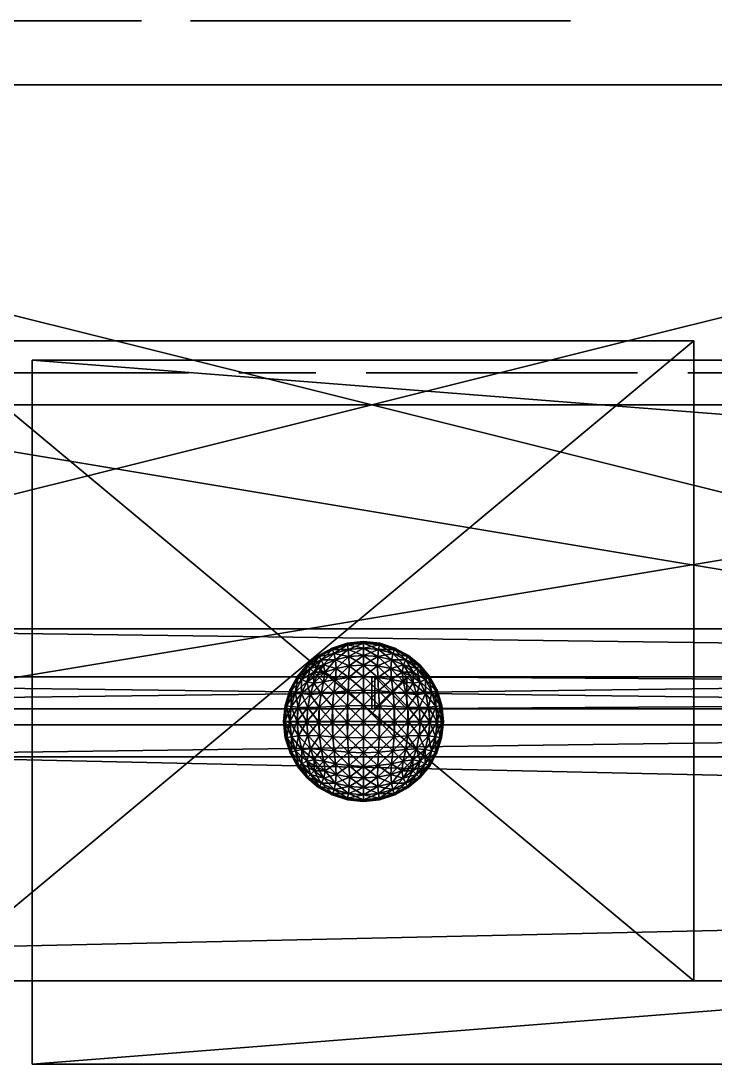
# Model space of a CAD drawing. Extents: x -1043 to 900, y -243 to 110.
# Drawn here: x -654.8 to -546.4, y -53 to 110 of the extents above; entities that cross this region are included whole.
import ezdxf

# ---------------------------------------------------------------- set-up
doc = ezdxf.new("R2010")
doc.units = 0
for name, color, linetype in [('Arduino', 254, 'CONTINUOUS'), ('Base', 254, 'CONTINUOUS'), ('Cable_Arduino_Estado', 254, 'CONTINUOUS'), ('Cable_Ext_Bat', 254, 'CONTINUOUS'), ('Cable_Motor_Fuente', 254, 'CONTINUOUS'), ('Carrito_2', 254, 'CONTINUOUS'), ('FuentePoder', 254, 'CONTINUOUS'), ('PanelCinta', 254, 'CONTINUOUS'), ('Q1', 1, 'CONTINUOUS'), ('Riel', 254, 'CONTINUOUS'), ('Text__TMP_', 7, 'CONTINUOUS'), ('Text__TMP__4', 7, 'CONTINUOUS')]:
    doc.layers.add(name, color=color, linetype=linetype)

msp = doc.modelspace()

# ---------------------------------------------------------------- meshes
at = {"layer": 'Arduino', "color": 254}
mesh = msp.add_polyface(dxfattribs=at)
corners = [(-700, 0, -150), (-400, 0, -150), (-700, 50, -150), (-400, 50, -150), (-700, 50, -350), (-400, 50, -350), (-700, 0, -350), (-400, 0, -350)]
mesh.append_faces([[corners[k] for k in face] for face in [(2, 3, 0), (3, 1, 0), (4, 5, 2), (5, 3, 2), (6, 7, 4), (7, 5, 4), (0, 1, 6), (1, 7, 6), (3, 5, 1), (5, 7, 1), (4, 2, 6), (2, 0, 6)]], dxfattribs={"color": 254})
at = {"layer": 'Base', "color": 254}
mesh = msp.add_polyface(dxfattribs=at)
corners = [(-900, -40.000001, 600), (900, -40.000001, 600), (-900, 0, 600), (900, 0, 600), (-900, 0, -600), (900, 0, -600), (-900, -40.000001, -600), (900, -40.000001, -600)]
mesh.append_faces([[corners[k] for k in face] for face in [(2, 3, 0), (3, 1, 0), (4, 5, 2), (5, 3, 2), (6, 7, 4), (7, 5, 4), (0, 1, 6), (1, 7, 6), (3, 5, 1), (5, 7, 1), (4, 2, 6), (2, 0, 6)]], dxfattribs={"color": 254})
at = {"layer": 'Cable_Arduino_Estado', "color": 254}
mesh = msp.add_polyface(dxfattribs=at)
corners = [(-599.499979, 2.5, -186.199999), (-594.499979, 2.5, -186.199999), (-599.499979, 7.5, -186.199999), (-594.499979, 7.5, -186.199999), (-599.499979, 7.5, -486.199999), (-594.499979, 7.5, -486.199999), (-599.499979, 2.5, -486.199999), (-594.499979, 2.5, -486.199999)]
mesh.append_faces([[corners[k] for k in face] for face in [(2, 3, 0), (3, 1, 0), (4, 5, 2), (5, 3, 2), (6, 7, 4), (7, 5, 4), (0, 1, 6), (1, 7, 6), (3, 5, 1), (5, 7, 1), (4, 2, 6), (2, 0, 6)]], dxfattribs={"color": 254})
at = {"layer": 'Cable_Ext_Bat', "color": 254}
mesh = msp.add_polyface(dxfattribs=at)
corners = [(-600, 2.5, 559.000015), (200, 2.5, 559.000015), (-600, 7.5, 559.000015), (200, 7.5, 559.000015), (-600, 7.5, 559.000015), (200, 7.5, 559.000015), (-600, 2.5, 559.000015), (200, 2.5, 559.000015)]
mesh.append_faces([[corners[k] for k in face] for face in [(2, 3, 0), (3, 1, 0), (4, 5, 2), (5, 3, 2), (6, 7, 4), (7, 5, 4), (0, 1, 6), (1, 7, 6), (3, 5, 1), (5, 7, 1), (4, 2, 6), (2, 0, 6)]], dxfattribs={"color": 254})
at = {"layer": 'Cable_Motor_Fuente', "color": 254}
mesh = msp.add_polyface(dxfattribs=at)
corners = [(-800, 2.5, -152.499995), (-400, 2.5, -152.499995), (-800, 7.5, -152.499995), (-400, 7.5, -152.499995), (-800, 7.5, -157.499995), (-400, 7.5, -157.499995), (-800, 2.5, -157.499995), (-400, 2.5, -157.499995)]
mesh.append_faces([[corners[k] for k in face] for face in [(2, 3, 0), (3, 1, 0), (4, 5, 2), (5, 3, 2), (6, 7, 4), (7, 5, 4), (0, 1, 6), (1, 7, 6), (3, 5, 1), (5, 7, 1), (4, 2, 6), (2, 0, 6)]], dxfattribs={"color": 254})
at = {"layer": 'Carrito_2', "color": 254}
mesh = msp.add_polyface(dxfattribs=at)
corners = [(-669.700015, -40, 80.000001), (-549.70001, -40, 80.000001), (-669.700015, 60, 80.000001), (-549.70001, 60, 80.000001), (-669.700015, 60, 19.999999), (-549.70001, 60, 19.999999), (-669.700015, -40, 19.999999), (-549.70001, -40, 19.999999)]
mesh.append_faces([[corners[k] for k in face] for face in [(2, 3, 0), (3, 1, 0), (4, 5, 2), (5, 3, 2), (6, 7, 4), (7, 5, 4), (0, 1, 6), (1, 7, 6), (3, 5, 1), (5, 7, 1), (4, 2, 6), (2, 0, 6)]], dxfattribs={"color": 254})
at = {"layer": 'FuentePoder', "color": 254}
mesh = msp.add_polyface(dxfattribs=at)
corners = [(-800, 0, 700), (-400, 0, 700), (-800, 100, 700), (-400, 100, 700), (-800, 100, 500), (-400, 100, 500), (-800, 0, 500), (-400, 0, 500)]
mesh.append_faces([[corners[k] for k in face] for face in [(2, 3, 0), (3, 1, 0), (4, 5, 2), (5, 3, 2), (6, 7, 4), (7, 5, 4), (0, 1, 6), (1, 7, 6), (3, 5, 1), (5, 7, 1), (4, 2, 6), (2, 0, 6)]], dxfattribs={"color": 254})
at = {"layer": 'PanelCinta', "color": 254}
mesh = msp.add_polyface(dxfattribs=at)
corners = [(-709.999999, -5, 379.999995), (790.000001, -5, 379.999995), (-709.999999, 15, 379.999995), (790.000001, 15, 379.999995), (-709.999999, 15, 79.999995), (790.000001, 15, 79.999995), (-709.999999, -5, 79.999995), (790.000001, -5, 79.999995)]
mesh.append_faces([[corners[k] for k in face] for face in [(2, 3, 0), (3, 1, 0), (4, 5, 2), (5, 3, 2), (6, 7, 4), (7, 5, 4), (0, 1, 6), (1, 7, 6), (3, 5, 1), (5, 7, 1), (4, 2, 6), (2, 0, 6)]], dxfattribs={"color": 254})
at = {"layer": 'Q1', "color": 1}
mesh = msp.add_polyface(dxfattribs=at)
corners = [(-605.901126, 11.170292, -486.253933), (-607.903048, 10.16669, -486.02618), (-607.517856, 9.372257, -487.870663), (-605.673373, 10.16669, -488.255855), (-607.309604, 8.252995, -489.388546), (-608.507846, 7.72327, -488.860653), (-609.035739, 8.252995, -487.662411), (-609.598788, 8.815006, -485.907589), (-608.198825, 10.677738, -483.902752), (-606.102847, 11.796024, -484.010296), (-609.990145, 9.206425, -483.848629), (-606.193851, 12.0033, -481.639768), (-608.315707, 10.847294, -481.639769), (-610.129245, 9.345463, -481.63977), (-608.198825, 10.677738, -479.376782), (-609.990145, 9.206425, -479.430904), (-606.102847, 11.796024, -479.269238), (-607.903048, 10.16669, -477.253353), (-609.598788, 8.815006, -477.371944), (-605.901126, 11.170292, -477.025601), (-607.517856, 9.372257, -475.408871), (-609.035739, 8.252995, -475.617123), (-607.309604, 8.252995, -473.890988), (-608.507846, 7.72327, -474.418881), (-605.554782, 8.815006, -473.327938), (-605.673373, 10.16669, -475.023678), (-609.035739, 6.530094, -473.890988), (-610.155734, 6.738346, -475.408871), (-610.949679, 7.119449, -477.253353), (-611.461154, 7.414555, -479.376782), (-611.630648, 7.531314, -481.63977), (-611.461154, 7.414555, -483.902737), (-610.949679, 7.119449, -486.02618), (-610.155734, 6.738346, -487.870663), (-609.035739, 6.530094, -489.388546), (-607.517856, 6.738346, -472.770993), (-607.517856, 6.738346, -490.508541), (-605.673373, 7.119449, -491.302487)]
mesh.append_faces([[corners[k] for k in face] for face in [(0, 1, 2), (3, 2, 4), (4, 2, 5), (2, 6, 5), (2, 1, 6), (1, 7, 6), (1, 8, 7), (9, 8, 1), (8, 10, 7), (9, 11, 8), (8, 12, 10), (11, 12, 8), (12, 13, 10), (12, 14, 13), (14, 15, 13), (11, 16, 12), (16, 14, 12), (14, 17, 15), (17, 18, 15), (19, 17, 14), (17, 20, 18), (20, 21, 18), (20, 22, 21), (22, 23, 21), (24, 22, 20), (25, 20, 17), (26, 27, 23), (27, 21, 23), (27, 28, 21), (28, 18, 21), (28, 29, 18), (29, 15, 18), (29, 30, 15), (30, 13, 15), (30, 31, 13), (31, 10, 13), (31, 32, 10), (32, 7, 10), (32, 33, 7), (33, 6, 7), (33, 34, 6), (34, 5, 6), (35, 22, 24), (35, 26, 22), (26, 23, 22), (34, 36, 5), (36, 4, 5), (36, 37, 4)]], dxfattribs={"color": 1})
mesh = msp.add_polyface(dxfattribs=at)
corners = [(-601.286959, 12.747196, -484.168163), (-601.28696, 13.025761, -481.639767), (-603.764148, 12.505741, -484.116955), (-603.657489, 11.796024, -486.455654), (-605.901126, 11.170292, -486.253933), (-606.102847, 11.796024, -484.010296), (-603.815372, 12.747196, -481.639767), (-601.286958, 12.0033, -486.546658), (-605.673373, 10.16669, -488.255855), (-603.549945, 10.677738, -488.551632), (-607.903048, 10.16669, -486.02618), (-607.517856, 9.372257, -487.870663), (-605.554782, 8.815006, -489.951595), (-607.309604, 8.252995, -489.388546), (-603.495822, 9.206425, -490.342952), (-601.286957, 10.847294, -488.668514), (-601.286956, 9.345463, -490.482052), (-606.193851, 12.0033, -481.639768), (-603.764148, 12.505741, -479.162579), (-606.102847, 11.796024, -479.269238), (-605.901126, 11.170292, -477.025601), (-608.198825, 10.677738, -479.376782), (-605.673373, 10.16669, -475.023678), (-605.554782, 8.815006, -473.327938), (-607.517856, 9.372257, -475.408871), (-607.903048, 10.16669, -477.253353), (-603.495822, 9.206425, -472.936581), (-603.549945, 10.677738, -474.727902), (-601.286961, 9.345463, -472.797482), (-603.657489, 11.796024, -476.823879), (-601.286961, 10.847294, -474.611019), (-601.28696, 12.0033, -476.732876), (-601.28696, 12.747196, -479.11137), (-601.286961, 7.531314, -471.296078), (-603.549945, 7.414555, -471.465573), (-605.673373, 7.119449, -471.977047), (-607.517856, 6.738346, -472.770993), (-605.673373, 7.119449, -491.302487), (-603.54993, 7.414555, -491.813961), (-601.286955, 7.531314, -491.983455)]
mesh.append_faces([[corners[k] for k in face] for face in [(0, 1, 2), (0, 2, 3), (3, 2, 4), (2, 5, 4), (2, 6, 5), (1, 6, 2), (7, 0, 3), (3, 4, 8), (7, 3, 9), (9, 3, 8), (4, 5, 10), (8, 4, 11), (9, 8, 12), (12, 8, 13), (14, 9, 12), (15, 9, 14), (15, 7, 9), (16, 15, 14), (6, 17, 5), (6, 18, 17), (18, 19, 17), (19, 20, 21), (22, 23, 24), (20, 22, 25), (26, 23, 22), (27, 26, 22), (27, 22, 20), (28, 26, 27), (29, 20, 19), (29, 27, 20), (18, 29, 19), (30, 28, 27), (30, 27, 29), (31, 29, 18), (31, 30, 29), (32, 31, 18), (32, 18, 6), (1, 32, 6), (33, 34, 28), (34, 26, 28), (34, 35, 26), (35, 23, 26), (35, 36, 23), (37, 12, 13), (37, 38, 12), (38, 14, 12), (38, 39, 14), (39, 16, 14)]], dxfattribs={"color": 1})
mesh = msp.add_polyface(dxfattribs=at)
corners = [(-601.286957, 10.847294, -488.668514), (-601.286956, 9.345463, -490.482052), (-599.02399, 10.677738, -488.551632), (-599.078097, 9.206425, -490.342952), (-601.286958, 12.0033, -486.546658), (-598.916431, 11.796024, -486.455654), (-596.900546, 10.16669, -488.255855), (-597.019137, 8.815006, -489.951595), (-601.286961, 9.345463, -472.797482), (-601.286961, 10.847294, -474.611019), (-599.078097, 9.206425, -472.936581), (-599.023975, 10.677738, -474.727902), (-601.28696, 12.0033, -476.732876), (-597.019137, 8.815006, -473.327938), (-596.900546, 10.16669, -475.023678), (-595.264316, 8.252995, -473.890988), (-598.916431, 11.796024, -476.823879), (-601.28696, 12.747196, -479.11137), (-598.809772, 12.505741, -479.162579), (-601.28696, 13.025761, -481.639767), (-596.672793, 11.170292, -477.025601), (-595.056064, 9.372257, -475.408871), (-596.471072, 11.796024, -479.269238), (-594.670871, 10.16669, -477.253353), (-598.758563, 12.747196, -481.639767), (-596.380069, 12.0033, -481.639767), (-595.056064, 9.372257, -487.870663), (-596.672793, 11.170292, -486.253933), (-594.670871, 10.16669, -486.02618), (-596.471072, 11.796024, -484.010296), (-594.375095, 10.677738, -483.902752), (-598.809772, 12.505741, -484.116955), (-601.286959, 12.747196, -484.168163), (-596.900546, 7.119449, -471.977047), (-599.023975, 7.414555, -471.465573), (-601.286961, 7.531314, -471.296078), (-601.286955, 7.531314, -491.983455), (-599.02399, 7.414555, -491.813961), (-596.900546, 7.119449, -491.302487), (-595.056064, 6.738346, -490.508541)]
mesh.append_faces([[corners[k] for k in face] for face in [(0, 1, 2), (1, 3, 2), (4, 0, 5), (0, 2, 5), (2, 3, 6), (3, 7, 6), (8, 9, 10), (9, 11, 10), (9, 12, 11), (10, 11, 13), (11, 14, 13), (13, 14, 15), (12, 16, 11), (12, 17, 16), (11, 16, 14), (17, 18, 16), (17, 19, 18), (16, 20, 14), (14, 20, 21), (16, 18, 20), (18, 22, 20), (20, 22, 23), (18, 24, 22), (19, 24, 18), (24, 25, 22), (6, 7, 26), (27, 6, 28), (2, 6, 27), (5, 2, 27), (29, 27, 30), (5, 27, 29), (31, 5, 29), (31, 29, 25), (4, 5, 31), (24, 31, 25), (32, 4, 31), (32, 31, 24), (19, 32, 24), (33, 13, 15), (33, 34, 13), (34, 10, 13), (34, 35, 10), (35, 8, 10), (36, 37, 1), (37, 3, 1), (37, 38, 3), (38, 7, 3), (38, 39, 7)]], dxfattribs={"color": 1})
mesh = msp.add_polyface(dxfattribs=at)
corners = [(-596.900546, 10.16669, -475.023678), (-595.056064, 9.372257, -475.408871), (-595.264316, 8.252995, -473.890988), (-594.066074, 7.72327, -474.418881), (-593.538181, 8.252995, -475.617123), (-594.670871, 10.16669, -477.253353), (-596.672793, 11.170292, -477.025601), (-592.975131, 8.815006, -477.371944), (-594.375095, 10.677738, -479.376782), (-596.471072, 11.796024, -479.269238), (-592.583774, 9.206425, -479.430904), (-596.380069, 12.0033, -481.639767), (-594.258212, 10.847294, -481.639767), (-592.444675, 9.345463, -481.639767), (-595.264316, 8.252995, -489.388546), (-594.066074, 7.72327, -488.860653), (-593.538181, 8.252995, -487.662411), (-595.056064, 9.372257, -487.870663), (-597.019137, 8.815006, -489.951595), (-592.975131, 8.815006, -485.907589), (-594.670871, 10.16669, -486.02618), (-596.900546, 10.16669, -488.255855), (-592.583774, 9.206425, -483.848629), (-594.375095, 10.677738, -483.902752), (-596.672793, 11.170292, -486.253933), (-596.471072, 11.796024, -484.010296), (-593.538181, 6.530094, -473.890988), (-595.056064, 6.738346, -472.770993), (-596.900546, 7.119449, -471.977047), (-590.943271, 7.531314, -481.639767), (-591.112766, 7.414555, -479.376782), (-591.62424, 7.119449, -477.253353), (-592.418186, 6.738346, -475.408871), (-593.538181, 6.530094, -489.388546), (-592.418186, 6.738346, -487.870663), (-591.62424, 7.119449, -486.02618), (-591.112766, 7.414555, -483.902752), (-595.056064, 6.738346, -490.508541)]
mesh.append_faces([[corners[k] for k in face] for face in [(0, 1, 2), (2, 1, 3), (1, 4, 3), (1, 5, 4), (6, 5, 1), (5, 7, 4), (5, 8, 7), (9, 8, 5), (8, 10, 7), (9, 11, 8), (11, 12, 8), (8, 12, 10), (12, 13, 10), (14, 15, 16), (17, 14, 16), (18, 14, 17), (17, 16, 19), (20, 17, 19), (21, 17, 20), (20, 19, 22), (23, 20, 22), (24, 20, 23), (23, 22, 13), (12, 23, 13), (25, 23, 12), (11, 25, 12), (26, 27, 3), (27, 2, 3), (27, 28, 2), (29, 30, 13), (30, 10, 13), (30, 31, 10), (31, 7, 10), (31, 32, 7), (32, 4, 7), (32, 26, 4), (26, 3, 4), (33, 34, 15), (34, 16, 15), (34, 35, 16), (35, 19, 16), (35, 36, 19), (36, 22, 19), (36, 29, 22), (29, 13, 22), (37, 14, 18), (37, 33, 14), (33, 15, 14)]], dxfattribs={"color": 1})
mesh = msp.add_polyface(dxfattribs=at)
corners = [(-610.125766, 0.525761, -472.80096), (-611.680331, 0.525761, -474.695126), (-609.990145, 2.713428, -472.936581), (-611.461154, 2.767689, -474.727902), (-609.598788, 4.773075, -473.327938), (-612.835421, 0.525761, -476.856228), (-610.949679, 4.892063, -475.023678), (-609.035739, 6.530094, -473.890988), (-612.575778, 2.875324, -476.823879), (-613.546725, 0.525761, -479.201138), (-613.28586, 2.981708, -479.162579), (-613.78696, 0.525761, -481.639771), (-613.528415, 0.503669, -484.168163), (-613.528415, 3.033176, -481.639771), (-611.949557, 5.119327, -477.025601), (-611.630648, 0.503669, -488.668514), (-610.129245, 0.503669, -490.482052), (-611.461154, 2.767689, -488.551632), (-609.990145, 2.713428, -490.342952), (-612.783053, 0.503669, -486.546658), (-612.575778, 2.875324, -486.455654), (-613.28586, 2.981708, -484.116955), (-612.575778, 5.321812, -479.269238), (-610.155734, 6.738346, -475.408871), (-610.949679, 7.119449, -477.253353), (-611.461154, 7.414555, -479.376782), (-612.783053, 5.412235, -481.639771), (-611.630648, 7.531314, -481.63977), (-612.575778, 5.321812, -484.010296), (-611.461154, 7.414555, -483.902737), (-611.949557, 5.119327, -486.253933), (-610.949679, 7.119449, -486.02618), (-610.949679, 4.892063, -488.255855), (-609.598788, 4.773075, -489.951595), (-610.155734, 6.738346, -487.870663), (-609.035739, 6.530094, -489.388546)]
mesh.append_faces([[corners[k] for k in face] for face in [(0, 1, 2), (1, 3, 2), (2, 3, 4), (1, 5, 3), (3, 6, 4), (4, 6, 7), (5, 8, 3), (3, 8, 6), (5, 9, 8), (9, 10, 8), (9, 11, 10), (11, 12, 13), (11, 13, 10), (8, 10, 14), (8, 14, 6), (15, 16, 17), (16, 18, 17), (19, 15, 20), (15, 17, 20), (12, 19, 21), (12, 21, 13), (19, 20, 21), (10, 13, 22), (10, 22, 14), (6, 14, 23), (6, 23, 7), (14, 24, 23), (14, 22, 24), (22, 25, 24), (13, 26, 22), (22, 26, 25), (13, 21, 26), (26, 27, 25), (21, 28, 26), (26, 28, 27), (21, 20, 28), (28, 29, 27), (20, 30, 28), (28, 30, 29), (20, 17, 30), (30, 31, 29), (17, 32, 30), (30, 32, 31), (17, 18, 32), (18, 33, 32), (32, 34, 31), (32, 33, 34), (33, 35, 34)]], dxfattribs={"color": 1})
mesh = msp.add_polyface(dxfattribs=at)
corners = [(-601.286962, 0.52576, -469.139767), (-603.725589, 0.525761, -469.380001), (-601.286962, 3.033192, -469.398312), (-608.2316, 0.525761, -471.246395), (-610.125766, 0.525761, -472.80096), (-608.198825, 2.767689, -471.465573), (-609.990145, 2.713428, -472.936581), (-606.070498, 0.525761, -470.091305), (-606.102847, 2.875324, -470.350949), (-603.764148, 2.981708, -469.640866), (-601.286962, 5.412235, -470.143674), (-603.657489, 5.321812, -470.350949), (-601.286961, 7.531314, -471.296078), (-603.549945, 7.414555, -471.465573), (-605.901126, 5.119327, -470.977169), (-605.673373, 7.119449, -471.977047), (-607.903048, 4.892094, -471.977047), (-609.598788, 4.773075, -473.327938), (-607.517856, 6.738346, -472.770993), (-609.035739, 6.530094, -473.890988), (-610.129245, 0.503669, -490.482052), (-608.315707, 0.50367, -491.983455), (-609.990145, 2.713428, -490.342952), (-608.198825, 2.767689, -491.813961), (-609.598788, 4.773075, -489.951595), (-606.193851, 0.50367, -493.13586), (-607.903048, 4.892094, -491.302487), (-609.035739, 6.530094, -489.388546), (-606.102847, 2.875324, -492.928585), (-603.815356, 0.50367, -493.881222), (-603.764148, 2.981708, -493.638667), (-601.286954, 0.525761, -494.139767), (-601.286954, 3.033192, -493.881222), (-605.901126, 5.119327, -492.302364), (-603.657489, 5.321812, -492.928585), (-607.517856, 6.738346, -490.508541), (-605.673373, 7.119449, -491.302487), (-603.54993, 7.414555, -491.813961), (-601.286954, 5.412235, -493.13586), (-601.286955, 7.531314, -491.983455)]
mesh.append_faces([[corners[k] for k in face] for face in [(0, 1, 2), (3, 4, 5), (4, 6, 5), (7, 3, 8), (3, 5, 8), (1, 7, 9), (1, 9, 2), (7, 8, 9), (2, 9, 10), (9, 11, 10), (10, 11, 12), (9, 8, 11), (11, 13, 12), (8, 14, 11), (11, 14, 13), (8, 5, 14), (14, 15, 13), (5, 16, 14), (14, 16, 15), (5, 6, 16), (6, 17, 16), (16, 18, 15), (16, 17, 18), (17, 19, 18), (20, 21, 22), (21, 23, 22), (22, 23, 24), (21, 25, 23), (23, 26, 24), (24, 26, 27), (25, 28, 23), (23, 28, 26), (25, 29, 28), (29, 30, 28), (29, 31, 30), (31, 32, 30), (28, 30, 33), (28, 33, 26), (30, 32, 34), (30, 34, 33), (26, 33, 35), (26, 35, 27), (33, 36, 35), (33, 34, 36), (34, 37, 36), (32, 38, 34), (34, 38, 37), (38, 39, 37)]], dxfattribs={"color": 1})
mesh = msp.add_polyface(dxfattribs=at)
corners = [(-592.448153, 0.525761, -472.80096), (-594.342319, 0.525761, -471.246395), (-592.583774, 2.713428, -472.936581), (-594.375095, 2.767689, -471.465573), (-592.975131, 4.773075, -473.327938), (-596.503421, 0.525761, -470.091305), (-594.670871, 4.892094, -471.977047), (-593.538181, 6.530094, -473.890988), (-596.471072, 2.875324, -470.350949), (-598.848331, 0.525761, -469.380001), (-598.809772, 2.981708, -469.640866), (-601.286962, 0.52576, -469.139767), (-601.286962, 3.033192, -469.398312), (-596.672793, 5.119327, -470.977169), (-598.916431, 5.321812, -470.350949), (-595.056064, 6.738346, -472.770993), (-596.900546, 7.119449, -471.977047), (-599.023975, 7.414555, -471.465573), (-601.286962, 5.412235, -470.143674), (-601.286961, 7.531314, -471.296078), (-601.286954, 0.525761, -494.139767), (-598.758563, 0.50367, -493.881222), (-601.286954, 3.033192, -493.881222), (-594.258212, 0.50367, -491.983455), (-592.444675, 0.50367, -490.482052), (-594.375095, 2.767689, -491.813961), (-592.583774, 2.713428, -490.342952), (-596.380069, 0.50367, -493.13586), (-596.471072, 2.875324, -492.928585), (-598.809772, 2.981708, -493.638667), (-601.286954, 5.412235, -493.13586), (-598.916431, 5.321812, -492.928585), (-601.286955, 7.531314, -491.983455), (-599.02399, 7.414555, -491.813961), (-596.672793, 5.119327, -492.302364), (-596.900546, 7.119449, -491.302487), (-594.670871, 4.892094, -491.302487), (-592.975131, 4.773075, -489.951595), (-595.056064, 6.738346, -490.508541), (-593.538181, 6.530094, -489.388546)]
mesh.append_faces([[corners[k] for k in face] for face in [(0, 1, 2), (1, 3, 2), (2, 3, 4), (1, 5, 3), (3, 6, 4), (4, 6, 7), (5, 8, 3), (3, 8, 6), (5, 9, 8), (9, 10, 8), (9, 11, 10), (11, 12, 10), (8, 10, 13), (8, 13, 6), (10, 12, 14), (10, 14, 13), (6, 13, 15), (6, 15, 7), (13, 16, 15), (13, 14, 16), (14, 17, 16), (12, 18, 14), (14, 18, 17), (18, 19, 17), (20, 21, 22), (23, 24, 25), (24, 26, 25), (27, 23, 28), (23, 25, 28), (21, 27, 29), (21, 29, 22), (27, 28, 29), (22, 29, 30), (29, 31, 30), (30, 31, 32), (29, 28, 31), (31, 33, 32), (28, 34, 31), (31, 34, 33), (28, 25, 34), (34, 35, 33), (25, 36, 34), (34, 36, 35), (25, 26, 36), (26, 37, 36), (36, 38, 35), (36, 37, 38), (37, 39, 38)]], dxfattribs={"color": 1})
mesh = msp.add_polyface(dxfattribs=at)
corners = [(-588.78696, 0.525761, -481.639767), (-589.027194, 0.525761, -479.201138), (-589.045504, 3.033192, -481.639767), (-589.288059, 2.981708, -479.162579), (-589.790867, 5.412235, -481.639767), (-589.738498, 0.525761, -476.856228), (-589.998142, 5.321812, -479.269238), (-590.943271, 7.531314, -481.639767), (-589.998142, 2.875324, -476.823879), (-590.893588, 0.525761, -474.695126), (-592.448153, 0.525761, -472.80096), (-591.112766, 2.767689, -474.727902), (-592.583774, 2.713428, -472.936581), (-591.112766, 7.414555, -479.376782), (-590.624362, 5.119327, -477.025601), (-591.62424, 4.892094, -475.023678), (-592.975131, 4.773075, -473.327938), (-591.62424, 7.119449, -477.253353), (-592.418186, 6.738346, -475.408871), (-593.538181, 6.530094, -473.890988), (-592.444675, 0.50367, -490.482052), (-590.943271, 0.50367, -488.668514), (-592.583774, 2.713428, -490.342952), (-591.112766, 2.767689, -488.551632), (-592.975131, 4.773075, -489.951595), (-589.790867, 0.503671, -486.546658), (-591.62424, 4.892094, -488.255855), (-593.538181, 6.530094, -489.388546), (-589.998142, 2.875324, -486.455654), (-589.045504, 0.503671, -484.168163), (-589.288059, 2.981708, -484.116955), (-592.418186, 6.738346, -487.870663), (-590.624362, 5.119327, -486.253933), (-589.998142, 5.321812, -484.010296), (-591.62424, 7.119449, -486.02618), (-591.112766, 7.414555, -483.902752)]
mesh.append_faces([[corners[k] for k in face] for face in [(0, 1, 2), (1, 3, 2), (2, 3, 4), (1, 5, 3), (3, 6, 4), (4, 6, 7), (5, 8, 3), (5, 9, 8), (3, 8, 6), (9, 10, 11), (9, 11, 8), (10, 12, 11), (6, 13, 7), (8, 14, 6), (8, 11, 14), (6, 14, 13), (11, 12, 15), (11, 15, 14), (12, 16, 15), (14, 17, 13), (14, 15, 17), (15, 16, 18), (15, 18, 17), (16, 19, 18), (20, 21, 22), (21, 23, 22), (22, 23, 24), (21, 25, 23), (23, 26, 24), (24, 26, 27), (25, 28, 23), (25, 29, 28), (23, 28, 26), (29, 0, 30), (29, 30, 28), (0, 2, 30), (26, 31, 27), (28, 32, 26), (28, 30, 32), (26, 32, 31), (30, 2, 33), (30, 33, 32), (2, 4, 33), (32, 34, 31), (32, 33, 34), (33, 4, 35), (33, 35, 34), (4, 7, 35)]], dxfattribs={"color": 1})
mesh = msp.add_polyface(dxfattribs=at)
corners = [(-610.91788, -3.846218, -475.047054), (-609.570651, -3.727779, -473.356076), (-610.12662, -5.686825, -475.427181), (-609.961215, -1.675747, -472.965512), (-611.426486, -1.729549, -474.752377), (-610.125766, 0.525761, -472.80096), (-611.918917, -4.072811, -477.041195), (-610.91788, -6.066952, -477.267819), (-611.680331, 0.525761, -474.695126), (-612.543551, -1.836925, -476.839779), (-612.543551, -4.274227, -479.277081), (-611.426486, -6.361629, -479.384457), (-612.835421, 0.525761, -476.856228), (-613.251193, -1.94305, -479.170956), (-612.750827, -4.364376, -481.639769), (-613.49277, -1.994121, -481.639768), (-612.543551, -4.274227, -484.002453), (-613.546725, 0.525761, -479.201138), (-611.918917, -4.072811, -486.238338), (-610.91788, -6.066952, -486.011715), (-610.91788, -3.846218, -488.232479), (-610.12662, -5.686825, -487.852352), (-609.570651, -3.727779, -489.923458), (-609.009494, -5.479061, -489.362301), (-613.251193, -1.94305, -484.108578), (-613.78696, 0.525761, -481.639771), (-611.426486, -1.729549, -488.527156), (-609.961215, -1.675747, -490.314022), (-612.543551, -1.836925, -486.439754), (-613.528415, 0.503669, -484.168163), (-611.630648, 0.503669, -488.668514), (-610.129245, 0.503669, -490.482052), (-612.783053, 0.503669, -486.546658), (-607.879672, -3.846218, -472.008847), (-609.009494, -5.479061, -473.917232), (-608.174349, -1.729549, -471.50024), (-608.2316, 0.525761, -471.246395), (-607.879672, -3.846218, -491.270687), (-607.499545, -5.686825, -490.479427), (-608.174349, -1.729549, -491.779293), (-608.315707, 0.50367, -491.983455)]
mesh.append_faces([[corners[k] for k in face] for face in [(0, 1, 2), (3, 1, 0), (4, 3, 0), (5, 3, 4), (6, 0, 7), (4, 0, 6), (8, 5, 4), (9, 4, 6), (8, 4, 9), (10, 6, 11), (9, 6, 10), (12, 8, 9), (13, 9, 10), (13, 10, 14), (12, 9, 13), (15, 13, 14), (15, 14, 16), (17, 12, 13), (17, 13, 15), (18, 16, 19), (20, 18, 21), (22, 20, 23), (24, 15, 16), (24, 16, 18), (25, 17, 15), (25, 15, 24), (26, 20, 22), (27, 26, 22), (28, 18, 20), (28, 24, 18), (26, 28, 20), (29, 25, 24), (29, 24, 28), (30, 26, 27), (31, 30, 27), (32, 28, 26), (32, 29, 28), (30, 32, 26), (1, 33, 34), (35, 33, 1), (3, 35, 1), (36, 35, 3), (5, 36, 3), (37, 22, 38), (27, 22, 37), (39, 27, 37), (31, 27, 39), (40, 31, 39)]], dxfattribs={"color": 1})
mesh = msp.add_polyface(dxfattribs=at)
corners = [(-601.286961, -6.478207, -471.330685), (-601.286961, -8.287106, -472.8269), (-603.488467, -8.148494, -472.965512), (-603.542254, -6.361629, -471.50024), (-605.540499, -7.75793, -473.356076), (-601.286962, -4.364376, -470.1759), (-605.658938, -6.066952, -472.008847), (-607.291781, -7.196774, -473.917232), (-603.649646, -4.274227, -470.383175), (-601.286962, -1.994121, -469.433957), (-607.499545, -5.686825, -472.800107), (-605.885531, -4.072811, -471.007809), (-607.879672, -3.846218, -472.008847), (-603.755771, -1.94305, -469.675533), (-601.286962, 0.52576, -469.139767), (-606.086947, -1.836925, -470.383175), (-608.174349, -1.729549, -471.50024), (-603.725589, 0.525761, -469.380001), (-606.070498, 0.525761, -470.091305), (-608.2316, 0.525761, -471.246395), (-607.499545, -5.686825, -490.479427), (-607.291781, -7.196774, -489.362301), (-605.540499, -7.75793, -489.923458), (-605.658908, -6.066952, -491.270687), (-603.488467, -8.148494, -490.314022), (-607.879672, -3.846218, -491.270687), (-603.54227, -6.361629, -491.779293), (-601.286958, -8.287106, -490.452633), (-605.885531, -4.072811, -492.271724), (-608.174349, -1.729549, -491.779293), (-601.28696, -6.478207, -491.948848), (-606.086947, -1.836925, -492.896358), (-608.315707, 0.50367, -491.983455), (-603.649646, -4.274227, -492.896358), (-601.286959, -4.364376, -493.103634), (-606.193851, 0.50367, -493.13586), (-603.755771, -1.94305, -493.604), (-601.28696, -1.994121, -493.845577), (-603.815356, 0.50367, -493.881222), (-601.286954, 0.525761, -494.139767)]
mesh.append_faces([[corners[k] for k in face] for face in [(0, 1, 2), (3, 0, 2), (3, 2, 4), (5, 0, 3), (6, 3, 4), (6, 4, 7), (8, 5, 3), (8, 3, 6), (9, 5, 8), (10, 6, 7), (11, 8, 6), (11, 6, 10), (12, 11, 10), (13, 9, 8), (13, 8, 11), (14, 9, 13), (15, 11, 12), (15, 13, 11), (16, 15, 12), (17, 14, 13), (17, 13, 15), (18, 15, 16), (18, 17, 15), (19, 18, 16), (20, 21, 22), (23, 20, 22), (23, 22, 24), (25, 20, 23), (26, 23, 24), (26, 24, 27), (28, 25, 23), (28, 23, 26), (29, 25, 28), (30, 26, 27), (31, 29, 28), (32, 29, 31), (33, 28, 26), (33, 26, 30), (31, 28, 33), (34, 33, 30), (35, 32, 31), (36, 31, 33), (36, 33, 34), (35, 31, 36), (37, 36, 34), (38, 35, 36), (38, 36, 37), (39, 38, 37)]], dxfattribs={"color": 1})
mesh = msp.add_polyface(dxfattribs=at)
corners = [(-595.074374, -5.686825, -472.800107), (-595.282138, -7.196774, -473.917232), (-597.03342, -7.75793, -473.356076), (-596.915011, -6.066952, -472.008847), (-599.085452, -8.148494, -472.965512), (-594.694247, -3.846188, -472.008847), (-599.031665, -6.361629, -471.50024), (-601.286961, -8.287106, -472.8269), (-596.688388, -4.072811, -471.007809), (-594.39957, -1.729549, -471.50024), (-601.286961, -6.478207, -471.330685), (-596.486972, -1.836925, -470.383175), (-594.342319, 0.525761, -471.246395), (-598.924274, -4.274227, -470.383175), (-601.286962, -4.364376, -470.1759), (-596.503421, 0.525761, -470.091305), (-598.818149, -1.94305, -469.675533), (-601.286962, -1.994121, -469.433957), (-598.848331, 0.525761, -469.380001), (-601.286962, 0.52576, -469.139767), (-601.28696, -6.478207, -491.948848), (-601.286958, -8.287106, -490.452633), (-599.085452, -8.148494, -490.314022), (-599.03165, -6.361629, -491.779293), (-597.03342, -7.75793, -489.923458), (-601.286959, -4.364376, -493.103634), (-596.914981, -6.066952, -491.270687), (-595.282138, -7.196774, -489.362301), (-598.924274, -4.274227, -492.896358), (-601.28696, -1.994121, -493.845577), (-595.074374, -5.686825, -490.479427), (-596.688388, -4.072811, -492.271724), (-594.694247, -3.846188, -491.270687), (-598.818149, -1.94305, -493.604), (-601.286954, 0.525761, -494.139767), (-596.486972, -1.836925, -492.896358), (-594.39957, -1.729549, -491.779293), (-598.758563, 0.50367, -493.881222), (-596.380069, 0.50367, -493.13586), (-594.258212, 0.50367, -491.983455)]
mesh.append_faces([[corners[k] for k in face] for face in [(0, 1, 2), (3, 0, 2), (3, 2, 4), (5, 0, 3), (6, 3, 4), (6, 4, 7), (8, 5, 3), (8, 3, 6), (9, 5, 8), (10, 6, 7), (11, 9, 8), (12, 9, 11), (13, 8, 6), (13, 6, 10), (11, 8, 13), (14, 13, 10), (15, 12, 11), (16, 11, 13), (16, 13, 14), (15, 11, 16), (17, 16, 14), (18, 15, 16), (18, 16, 17), (19, 18, 17), (20, 21, 22), (23, 20, 22), (23, 22, 24), (25, 20, 23), (26, 23, 24), (26, 24, 27), (28, 25, 23), (28, 23, 26), (29, 25, 28), (30, 26, 27), (31, 28, 26), (31, 26, 30), (32, 31, 30), (33, 29, 28), (33, 28, 31), (34, 29, 33), (35, 31, 32), (35, 33, 31), (36, 35, 32), (37, 34, 33), (37, 33, 35), (38, 35, 36), (38, 37, 35), (39, 38, 36)]], dxfattribs={"color": 1})
mesh = msp.add_polyface(dxfattribs=at)
corners = [(-594.694247, -3.846188, -472.008847), (-593.003269, -3.727779, -473.356076), (-595.074374, -5.686825, -472.800107), (-592.612705, -1.675747, -472.965512), (-594.39957, -1.729549, -471.50024), (-592.448153, 0.525761, -472.80096), (-594.342319, 0.525761, -471.246395), (-589.08115, -1.994106, -481.639766), (-589.823093, -4.364376, -481.639766), (-590.030368, -4.274227, -479.277081), (-590.655002, -4.072811, -477.041195), (-591.65604, -6.066952, -477.267788), (-589.322726, -1.94305, -479.170956), (-588.78696, 0.525761, -481.639767), (-591.65604, -3.846188, -475.047054), (-592.4473, -5.686825, -475.427181), (-593.564425, -5.479061, -473.917232), (-590.030368, -1.836925, -476.839779), (-589.027194, 0.525761, -479.201138), (-591.147433, -1.729549, -474.752377), (-589.738498, 0.525761, -476.856228), (-590.893588, 0.525761, -474.695126), (-591.65604, -3.846188, -488.232479), (-593.003269, -3.727779, -489.923458), (-592.4473, -5.686825, -487.852352), (-592.612705, -1.675747, -490.314022), (-591.147433, -1.729549, -488.527156), (-592.444675, 0.50367, -490.482052), (-590.655002, -4.072811, -486.238338), (-591.65604, -6.066952, -486.011715), (-590.030368, -4.274227, -484.002453), (-591.147433, -6.361629, -483.895077), (-590.943271, 0.50367, -488.668514), (-590.030368, -1.836925, -486.439754), (-589.322726, -1.94305, -484.108578), (-589.790867, 0.503671, -486.546658), (-589.045504, 0.503671, -484.168163), (-594.694247, -3.846188, -491.270687), (-593.564425, -5.479061, -489.362301), (-594.39957, -1.729549, -491.779293), (-594.258212, 0.50367, -491.983455)]
mesh.append_faces([[corners[k] for k in face] for face in [(0, 1, 2), (3, 1, 0), (4, 3, 0), (5, 3, 4), (6, 5, 4), (7, 8, 9), (10, 9, 11), (12, 7, 9), (12, 9, 10), (13, 7, 12), (14, 10, 15), (1, 14, 16), (17, 12, 10), (17, 10, 14), (18, 13, 12), (18, 12, 17), (19, 14, 1), (19, 17, 14), (3, 19, 1), (20, 18, 17), (20, 17, 19), (21, 19, 3), (21, 20, 19), (5, 21, 3), (22, 23, 24), (25, 23, 22), (26, 25, 22), (27, 25, 26), (28, 22, 29), (26, 22, 28), (30, 28, 31), (32, 27, 26), (33, 26, 28), (33, 28, 30), (32, 26, 33), (34, 30, 8), (34, 33, 30), (7, 34, 8), (35, 32, 33), (35, 33, 34), (36, 34, 7), (36, 35, 34), (13, 36, 7), (23, 37, 38), (39, 37, 23), (25, 39, 23), (40, 39, 25), (27, 40, 25)]], dxfattribs={"color": 1})
mesh = msp.add_polyface(dxfattribs=at)
corners = [(-608.174349, -9.613766, -483.895077), (-607.879672, -9.105159, -486.011715), (-609.570651, -7.75793, -485.893307), (-609.009494, -7.196774, -487.644588), (-607.499545, -8.313899, -487.852352), (-608.482638, -6.669918, -488.835445), (-607.291781, -7.196774, -489.362301), (-609.961215, -8.148494, -483.841274), (-608.290927, -9.783321, -481.639766), (-610.099826, -8.287106, -481.639766), (-608.174349, -9.613766, -479.384457), (-609.961215, -8.148494, -479.438259), (-607.879672, -9.105159, -477.267819), (-609.570651, -7.75793, -477.386227), (-607.499545, -8.313899, -475.427181), (-609.009494, -7.196774, -475.634945), (-607.291781, -7.196774, -473.917232), (-608.482638, -6.669918, -474.444088), (-609.009494, -5.479061, -473.917232), (-610.12662, -5.686825, -475.427181), (-609.570651, -3.727779, -473.356076), (-610.91788, -6.066952, -477.267819), (-610.91788, -3.846218, -475.047054), (-611.426486, -6.361629, -479.384457), (-611.918917, -4.072811, -477.041195), (-611.596041, -6.478207, -481.639768), (-612.543551, -4.274227, -479.277081), (-611.426486, -6.361629, -483.895077), (-612.750827, -4.364376, -481.639769), (-610.91788, -6.066952, -486.011715), (-612.543551, -4.274227, -484.002453), (-610.12662, -5.686825, -487.852352), (-609.009494, -5.479061, -489.362301), (-611.918917, -4.072811, -486.238338), (-610.91788, -3.846218, -488.232479), (-607.499545, -5.686825, -472.800107), (-607.879672, -3.846218, -472.008847), (-607.499545, -5.686825, -490.479427), (-609.570651, -3.727779, -489.923458)]
mesh.append_faces([[corners[k] for k in face] for face in [(0, 1, 2), (2, 1, 3), (1, 4, 3), (3, 4, 5), (4, 6, 5), (7, 0, 2), (8, 0, 7), (9, 8, 7), (8, 9, 10), (9, 11, 10), (10, 11, 12), (11, 13, 12), (12, 13, 14), (13, 15, 14), (14, 15, 16), (15, 17, 16), (18, 17, 15), (19, 18, 15), (19, 15, 13), (20, 18, 19), (21, 19, 13), (21, 13, 11), (22, 19, 21), (23, 21, 11), (23, 11, 9), (24, 21, 23), (25, 23, 9), (25, 9, 7), (26, 23, 25), (27, 25, 7), (27, 7, 2), (28, 26, 25), (28, 25, 27), (29, 27, 2), (29, 2, 3), (30, 28, 27), (30, 27, 29), (31, 29, 3), (31, 3, 5), (32, 31, 5), (33, 29, 31), (34, 31, 32), (35, 16, 17), (18, 35, 17), (36, 35, 18), (32, 5, 6), (37, 32, 6), (38, 32, 37)]], dxfattribs={"color": 1})
mesh = msp.add_polyface(dxfattribs=at)
corners = [(-594.282992, -9.783321, -481.639766), (-592.474093, -8.287106, -481.639767), (-594.39957, -9.613766, -483.895077), (-592.612705, -8.148494, -483.841274), (-594.694247, -9.105159, -486.011715), (-593.003269, -7.75793, -485.893307), (-595.074374, -8.313899, -487.852352), (-593.564425, -7.196774, -487.644588), (-595.282138, -7.196774, -489.362301), (-594.091281, -6.669918, -488.835445), (-595.074374, -8.313899, -475.427181), (-595.282138, -7.196774, -473.917232), (-594.091281, -6.669918, -474.444088), (-593.564425, -7.196774, -475.634945), (-594.694247, -9.105159, -477.267819), (-593.003269, -7.75793, -477.386227), (-594.39957, -9.613766, -479.384457), (-592.612705, -8.148494, -479.438259), (-593.564425, -5.479061, -473.917232), (-595.074374, -5.686825, -472.800107), (-593.003269, -3.727779, -473.356076), (-590.977878, -6.478207, -481.639766), (-591.147433, -6.361629, -479.384457), (-589.823093, -4.364376, -481.639766), (-591.65604, -6.066952, -477.267788), (-590.030368, -4.274227, -479.277081), (-592.4473, -5.686825, -475.427181), (-590.655002, -4.072811, -477.041195), (-591.65604, -3.846188, -475.047054), (-593.564425, -5.479061, -489.362301), (-592.4473, -5.686825, -487.852352), (-593.003269, -3.727779, -489.923458), (-591.65604, -6.066952, -486.011715), (-591.65604, -3.846188, -488.232479), (-591.147433, -6.361629, -483.895077), (-590.655002, -4.072811, -486.238338), (-590.030368, -4.274227, -484.002453), (-595.074374, -5.686825, -490.479427), (-594.694247, -3.846188, -491.270687)]
mesh.append_faces([[corners[k] for k in face] for face in [(0, 1, 2), (1, 3, 2), (2, 3, 4), (3, 5, 4), (4, 5, 6), (5, 7, 6), (6, 7, 8), (7, 9, 8), (10, 11, 12), (13, 10, 12), (14, 10, 13), (15, 14, 13), (16, 14, 15), (17, 16, 15), (0, 16, 17), (1, 0, 17), (18, 12, 11), (19, 18, 11), (20, 18, 19), (21, 1, 17), (22, 21, 17), (22, 17, 15), (23, 21, 22), (24, 22, 15), (24, 15, 13), (25, 23, 22), (25, 22, 24), (26, 24, 13), (26, 13, 12), (18, 26, 12), (27, 24, 26), (28, 26, 18), (29, 9, 7), (30, 29, 7), (30, 7, 5), (31, 29, 30), (32, 30, 5), (32, 5, 3), (33, 30, 32), (34, 32, 3), (34, 3, 1), (21, 34, 1), (35, 32, 34), (36, 34, 21), (23, 36, 21), (37, 8, 9), (29, 37, 9), (38, 37, 29)]], dxfattribs={"color": 1})
mesh = msp.add_polyface(dxfattribs=at)
corners = [(-603.806826, -11.680049, -481.639767), (-603.755771, -11.438473, -484.108578), (-606.086947, -10.730831, -484.002453), (-605.885531, -10.106197, -486.238338), (-607.879672, -9.105159, -486.011715), (-608.174349, -9.613766, -483.895077), (-606.177096, -10.938106, -481.639766), (-601.28696, -11.974239, -481.639767), (-603.755771, -11.438473, -479.170956), (-603.649646, -10.730831, -486.439754), (-601.286959, -11.680049, -484.159634), (-607.499545, -8.313899, -487.852352), (-605.658908, -9.105159, -488.232479), (-607.291781, -7.196774, -489.362301), (-605.540499, -7.75793, -489.923458), (-608.290927, -9.783321, -481.639766), (-603.54227, -9.613766, -488.527156), (-603.488467, -8.148494, -490.314022), (-606.086947, -10.730831, -479.277081), (-608.174349, -9.613766, -479.384457), (-601.286959, -10.938106, -486.529903), (-601.286959, -9.783321, -488.643734), (-601.286958, -8.287106, -490.452633), (-605.885531, -10.106197, -477.041195), (-607.879672, -9.105159, -477.267819), (-601.286959, -11.680049, -479.1199), (-601.286959, -10.938106, -476.74963), (-603.649646, -10.730831, -476.839779), (-601.286961, -9.783321, -474.635799), (-603.54227, -9.613766, -474.752377), (-605.658908, -9.105159, -475.047054), (-607.499545, -8.313899, -475.427181), (-601.286961, -8.287106, -472.8269), (-603.488467, -8.148494, -472.965512), (-605.540499, -7.75793, -473.356076), (-607.291781, -7.196774, -473.917232)]
mesh.append_faces([[corners[k] for k in face] for face in [(0, 1, 2), (2, 1, 3), (2, 3, 4), (5, 2, 4), (6, 2, 5), (6, 0, 2), (0, 7, 1), (0, 6, 8), (1, 9, 3), (1, 10, 9), (7, 10, 1), (4, 3, 11), (3, 9, 12), (3, 12, 11), (11, 12, 13), (12, 14, 13), (15, 6, 5), (12, 16, 14), (9, 16, 12), (16, 17, 14), (6, 15, 18), (15, 19, 18), (6, 18, 8), (9, 20, 16), (10, 20, 9), (16, 21, 17), (20, 21, 16), (21, 22, 17), (18, 19, 23), (19, 24, 23), (7, 0, 25), (25, 8, 26), (0, 8, 25), (8, 27, 26), (8, 18, 27), (18, 23, 27), (26, 27, 28), (27, 23, 29), (27, 29, 28), (23, 30, 29), (23, 24, 30), (24, 31, 30), (28, 29, 32), (29, 33, 32), (29, 30, 33), (30, 34, 33), (30, 31, 34), (31, 35, 34)]], dxfattribs={"color": 1})
mesh = msp.add_polyface(dxfattribs=at)
corners = [(-601.286959, -9.783321, -488.643734), (-599.03165, -9.613766, -488.527156), (-601.286958, -8.287106, -490.452633), (-599.085452, -8.148494, -490.314022), (-601.286959, -10.938106, -486.529903), (-598.924274, -10.730831, -486.439754), (-601.286959, -11.680049, -484.159634), (-598.818149, -11.438473, -484.108578), (-596.915011, -9.105159, -488.232479), (-597.03342, -7.75793, -489.923458), (-598.767078, -11.680049, -481.639767), (-601.28696, -11.974239, -481.639767), (-596.396823, -10.938106, -481.639767), (-596.486972, -10.730831, -484.002453), (-594.282992, -9.783321, -481.639766), (-596.688388, -10.106197, -486.238338), (-594.39957, -9.613766, -483.895077), (-594.694247, -9.105159, -486.011715), (-595.074374, -8.313899, -487.852352), (-595.282138, -7.196774, -489.362301), (-601.286959, -11.680049, -479.1199), (-598.818149, -11.438473, -479.170956), (-598.924274, -10.730831, -476.839779), (-601.286959, -10.938106, -476.74963), (-599.03165, -9.613766, -474.752377), (-601.286961, -9.783321, -474.635799), (-601.286961, -8.287106, -472.8269), (-599.085452, -8.148494, -472.965512), (-597.03342, -7.75793, -473.356076), (-596.915011, -9.105159, -475.047054), (-595.282138, -7.196774, -473.917232), (-595.074374, -8.313899, -475.427181), (-596.688388, -10.106197, -477.041195), (-594.694247, -9.105159, -477.267819), (-596.486972, -10.730831, -479.277081), (-594.39957, -9.613766, -479.384457)]
mesh.append_faces([[corners[k] for k in face] for face in [(0, 1, 2), (1, 3, 2), (4, 5, 0), (5, 1, 0), (6, 7, 4), (7, 5, 4), (1, 8, 3), (8, 9, 3), (10, 7, 6), (11, 10, 6), (10, 12, 7), (12, 13, 7), (7, 13, 5), (12, 14, 13), (5, 15, 1), (13, 15, 5), (15, 8, 1), (14, 16, 13), (13, 16, 15), (16, 17, 15), (15, 17, 8), (17, 18, 8), (8, 18, 9), (18, 19, 9), (11, 20, 21), (21, 20, 22), (20, 23, 22), (22, 23, 24), (23, 25, 24), (25, 26, 27), (24, 25, 27), (24, 27, 28), (29, 24, 28), (29, 28, 30), (22, 24, 29), (31, 29, 30), (32, 22, 29), (32, 29, 31), (21, 22, 32), (33, 32, 31), (34, 21, 32), (34, 32, 33), (35, 34, 33), (10, 21, 34), (10, 11, 21), (12, 10, 34), (12, 34, 35), (14, 12, 35)]], dxfattribs={"color": 1})
at = {"layer": 'Riel', "color": 254}
mesh = msp.add_polyface(dxfattribs=at)
corners = [(-653, -53.000001, 70), (747, -53.000001, 70), (-653, 57.000001, 70), (747, 57.000001, 70), (-653, 57.000001, 30), (747, 57.000001, 30), (-653, -53.000001, 30), (747, -53.000001, 30)]
mesh.append_faces([[corners[k] for k in face] for face in [(2, 3, 0), (3, 1, 0), (4, 5, 2), (5, 3, 2), (6, 7, 4), (7, 5, 4), (0, 1, 6), (1, 7, 6), (3, 5, 1), (5, 7, 1), (4, 2, 6), (2, 0, 6)]], dxfattribs={"color": 254})
at = {"layer": 'Text__TMP_', "color": 7}
mesh = msp.add_polyface(dxfattribs=at)
corners = [(-413.033774, 55.000001, -248.721702), (-413.033774, 55.000001, -205.814725), (-475.301217, 55.000001, -205.814725), (-475.301217, 55.000001, -248.721702), (-477.917497, 55.000001, -248.721703), (-477.917497, 55.000001, -214.884493), (-504.603541, 55.000001, -214.884493), (-504.603541, 55.000001, -248.721703), (-506.173304, 55.000001, -249.419377), (-506.173304, 55.000001, -203.721702), (-550.650051, 55.000001, -203.721702), (-550.650051, 55.000001, -249.419377), (-558.498892, 55.000001, -249.419375), (-558.498892, 55.000001, -215.582165), (-600.882614, 55.000001, -215.582165), (-600.882614, 55.000001, -249.419375), (-608.731437, 55.000001, -248.721703), (-608.731437, 55.000001, -203.721702), (-620.766312, 55.000001, -203.721702), (-620.766312, 55.000001, -248.721703), (-628.615153, 55.000001, -248.721703), (-628.615153, 55.000001, -214.884493), (-670.998865, 55.000001, -214.884493), (-670.998865, 55.000001, -248.721703), (-676.754689, 55.000001, -249.419377), (-676.754689, 55.000001, -214.884493), (-723.324454, 55.000001, -214.884493), (-723.324454, 55.000001, -249.419377), (-550, 55.000001, -250)]
mesh.append_faces([[corners[k] for k in face] for face in [(1, 2, 0), (3, 0, 2), (5, 6, 4), (7, 4, 6), (9, 10, 8), (11, 8, 10), (13, 14, 12), (15, 12, 14), (17, 18, 16), (19, 16, 18), (21, 22, 20), (23, 20, 22), (25, 26, 24), (27, 24, 26), (28, 28, 28), (28, 28, 28)]], dxfattribs={"color": 7})
at = {"layer": 'Text__TMP__4', "color": 7}
mesh = msp.add_polyface(dxfattribs=at)
corners = [(-165.717506, 110.000002, 578.327124), (-165.717506, 110.000002, 621.234101), (-229.205871, 110.000002, 621.234101), (-229.205871, 110.000002, 578.327124), (-236.880302, 110.000002, 577.629451), (-236.880302, 110.000002, 611.466661), (-293.391919, 110.000002, 611.466661), (-293.391919, 110.000002, 577.629451), (-301.066327, 110.000002, 577.62945), (-301.066327, 110.000002, 612.164333), (-363.159347, 110.000002, 612.164333), (-363.159347, 110.000002, 577.62945), (-370.833755, 110.000002, 578.327124), (-370.833755, 110.000002, 612.164333), (-427.345371, 110.000002, 612.164333), (-427.345371, 110.000002, 578.327124), (-432.229114, 110.000002, 577.629453), (-432.229114, 110.000002, 618.443406), (-467.810512, 110.000002, 618.443406), (-467.810512, 110.000002, 577.629453), (-468.508172, 110.000002, 577.62945), (-468.508172, 110.000002, 612.164333), (-530.601192, 110.000002, 612.164333), (-530.601192, 110.000002, 577.62945), (-568.973303, 110.000002, 577.62945), (-568.973303, 110.000002, 623.327124), (-628.275633, 110.000002, 623.327124), (-628.275633, 110.000002, 577.62945), (-635.950041, 110.000002, 577.62945), (-635.950041, 110.000002, 612.164333), (-698.04306, 110.000002, 612.164333), (-698.04306, 110.000002, 577.62945), (-739.205837, 110.000002, 565.768987), (-739.205837, 110.000002, 612.164333), (-798.508167, 110.000002, 612.164333), (-798.508167, 110.000002, 565.768987), (-803.391886, 110.000002, 577.62945), (-803.391886, 110.000002, 612.164333), (-865.484905, 110.000002, 612.164333), (-865.484905, 110.000002, 577.62945), (-870.368624, 110.000002, 577.62945), (-870.368624, 110.000002, 623.327124), (-929.670954, 110.000002, 623.327124), (-929.670954, 110.000002, 577.62945), (-937.345362, 110.000002, 577.62945), (-937.345362, 110.000002, 612.164333), (-999.438381, 110.000002, 612.164333), (-999.438381, 110.000002, 577.62945), (-1007.112789, 110.000002, 578.327124), (-1007.112789, 110.000002, 612.164333), (-1042.694187, 110.000002, 612.164333), (-1042.694187, 110.000002, 578.327124), (-600, 110.000002, 600)]
mesh.append_faces([[corners[k] for k in face] for face in [(1, 2, 0), (3, 0, 2), (5, 6, 4), (7, 4, 6), (9, 10, 8), (11, 8, 10), (13, 14, 12), (15, 12, 14), (17, 18, 16), (19, 16, 18), (21, 22, 20), (23, 20, 22), (25, 26, 24), (27, 24, 26), (29, 30, 28), (31, 28, 30), (33, 34, 32), (35, 32, 34), (37, 38, 36), (39, 36, 38), (41, 42, 40), (43, 40, 42), (45, 46, 44), (47, 44, 46), (49, 50, 48), (51, 48, 50), (52, 52, 52), (52, 52, 52)]], dxfattribs={"color": 7})

doc.saveas('drawing.dxf')
